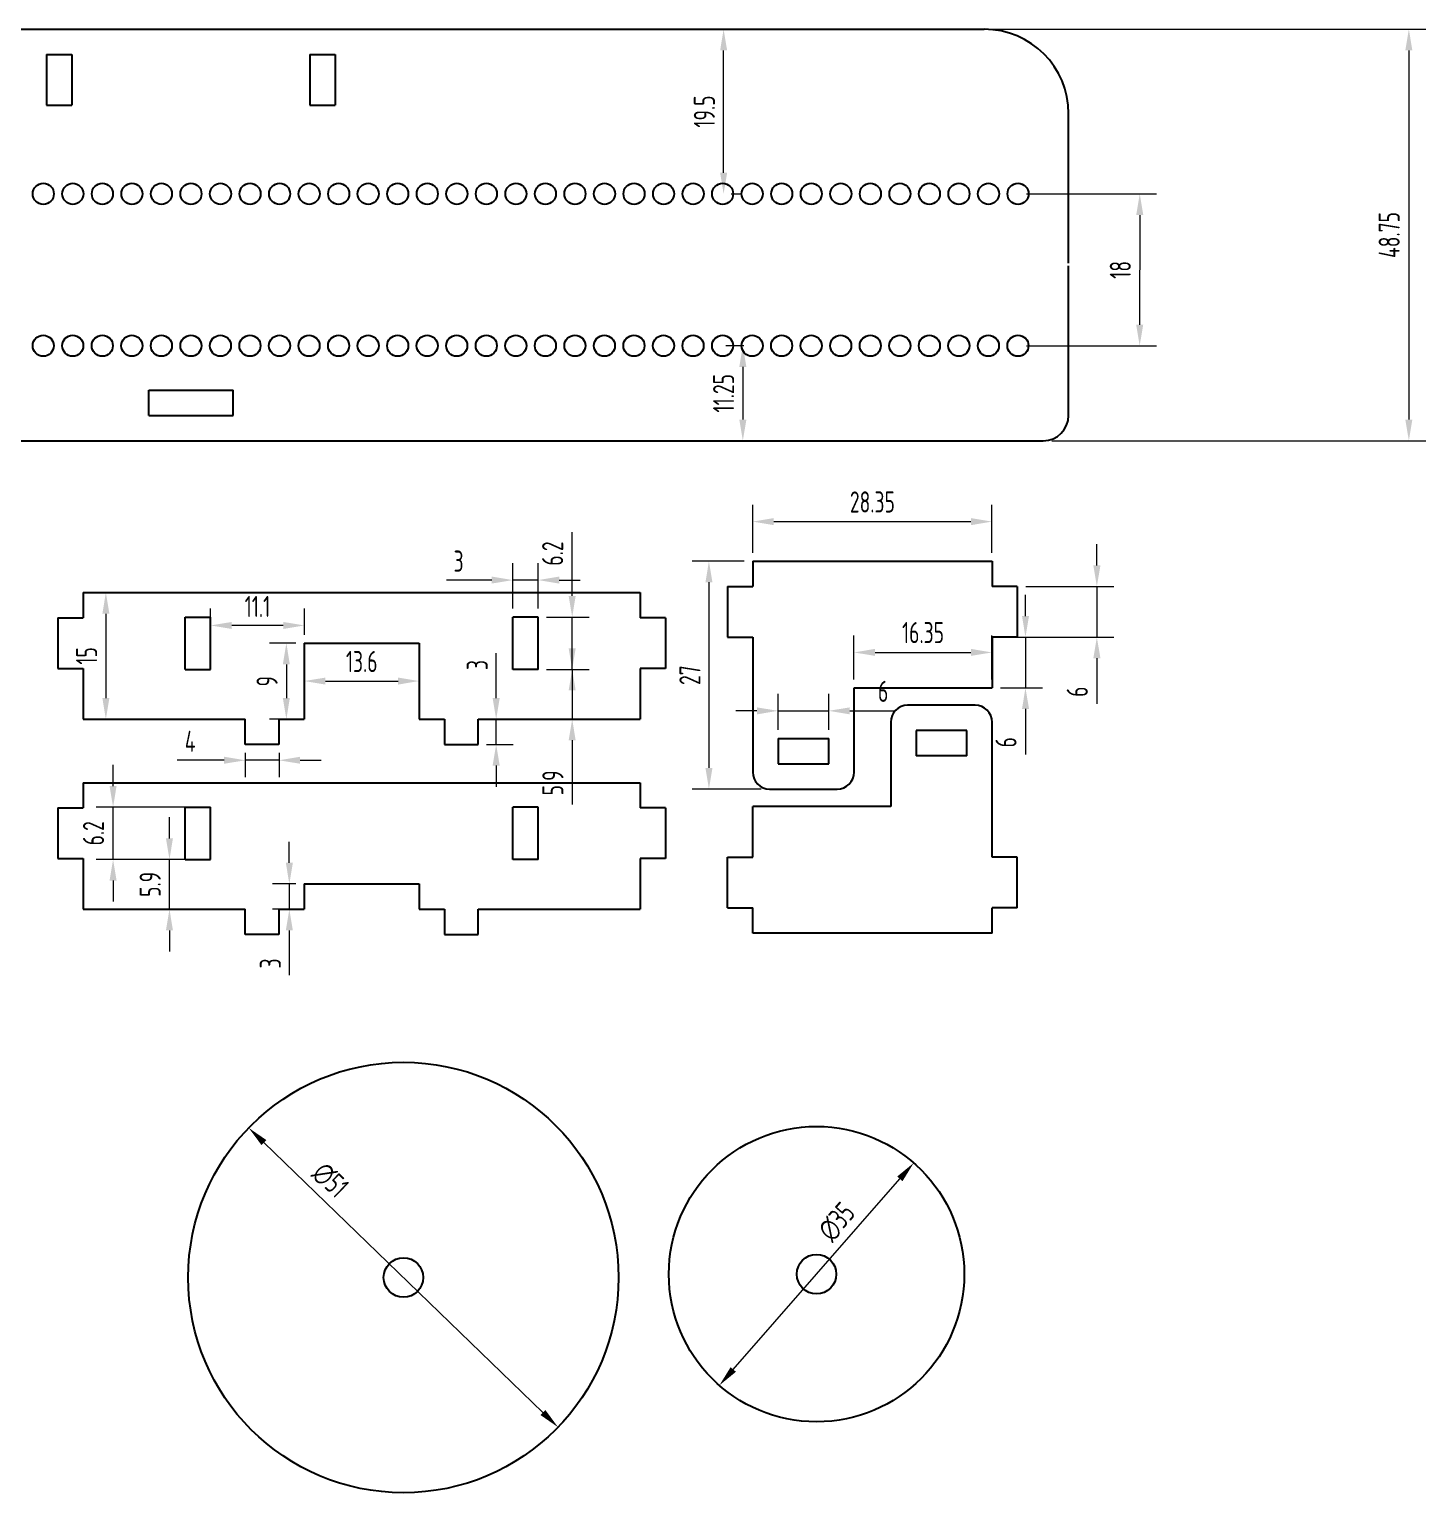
# Model space of a CAD drawing. Header units: millimetres. Extents: x 0 to 713, y 0 to 329.
# Drawn here: x 547.3 to 712.8, y 13.8 to 187.2 of the extents above; entities that cross this region are included whole.
import ezdxf

# ---------------------------------------------------------------- set-up
doc = ezdxf.new("R2010")
doc.units = ezdxf.units.MM
doc.styles.get("Standard").update_dxf_attribs({"font": 'iso.shx', "width": 0.75, "bigfont": 'chineset.shx'})
doc.dimstyles.new('CNS', dxfattribs={"dimtxt": 2.5, "dimasz": 2.5, "dimexe": 2, "dimexo": 1, "dimgap": 1, "dimtad": 1, "dimdsep": 46, "dimtxsty": 'Standard', "dimcen": 2.5, "dimclrd": 3, "dimclre": 3, "dimclrt": 1, "dimadec": 0, "dimazin": 0, "dimtfac": 1, "dimtmove": 0, "dimatfit": 0, "dimfxl": 1, "dimlwd": 18, "dimlwe": 18, "dimarcsym": 0})

# ---------------------------------------------------------------- blocks, each defined once
blk = doc.blocks.new('*D12')
at = {"color": 3, "lineweight": 18, "transparency": 16777216}
for p, q in [((579.91, 113.43), (579.91, 107.95)), ((593.51, 113.43), (593.51, 107.95)), ((582.41, 109.95), (591.01, 109.95))]:
    blk.add_line(p, q, dxfattribs=at)
at = {"color": 3, "transparency": 16777216}
for points in [[(582.41, 110.36), (582.41, 109.53), (579.91, 109.95)], [(591.01, 110.36), (591.01, 109.53), (593.51, 109.95)]]:
    blk.add_solid(points, dxfattribs=at)
at = {"layer": 'Defpoints', "color": 0, "transparency": 16777216}
for p in [(579.91, 114.43), (593.51, 114.43), (593.51, 109.95)]:
    blk.add_point(p, dxfattribs=at)
at = {"color": 1, "transparency": 16777216, "insert": (586.71, 112.26), "char_height": 2.5, "attachment_point": 5}
blk.add_mtext('13.6', dxfattribs=at)
blk = doc.blocks.new('*D13')
at = {"color": 3, "lineweight": 18, "transparency": 16777216}
for p, q in [((578.91, 114.43), (575.78, 114.43)), ((577.78, 111.93), (577.78, 107.93)), ((578.91, 105.43), (575.78, 105.43))]:
    blk.add_line(p, q, dxfattribs=at)
at = {"color": 3, "transparency": 16777216}
for points in [[(577.36, 111.93), (578.19, 111.93), (577.78, 114.43)], [(577.36, 107.93), (578.19, 107.93), (577.78, 105.43)]]:
    blk.add_solid(points, dxfattribs=at)
at = {"layer": 'Defpoints', "color": 0, "transparency": 16777216}
for p in [(579.91, 114.43), (577.78, 105.43), (579.91, 105.43)]:
    blk.add_point(p, dxfattribs=at)
at = {"color": 1, "transparency": 16777216, "insert": (575.5, 109.93), "char_height": 2.5, "attachment_point": 5, "rotation": 90}
blk.add_mtext('9', dxfattribs=at)
blk = doc.blocks.new('*D14')
at = {"color": 3, "lineweight": 18, "transparency": 16777216}
for p, q in [((572.91, 101.43), (572.91, 98.56)), ((576.91, 101.43), (576.91, 98.56)), ((570.41, 100.56), (564.86, 100.56)), ((576.91, 100.56), (572.91, 100.56)), ((579.41, 100.56), (581.91, 100.56))]:
    blk.add_line(p, q, dxfattribs=at)
at = {"color": 3, "transparency": 16777216}
for points in [[(570.41, 100.98), (570.41, 100.15), (572.91, 100.56)], [(579.41, 100.98), (579.41, 100.15), (576.91, 100.56)]]:
    blk.add_solid(points, dxfattribs=at)
at = {"layer": 'Defpoints', "color": 0, "transparency": 16777216}
for p in [(572.91, 102.43), (576.91, 102.43), (572.91, 100.56)]:
    blk.add_point(p, dxfattribs=at)
at = {"color": 1, "transparency": 16777216, "insert": (566.38, 102.81), "char_height": 2.5, "attachment_point": 5}
blk.add_mtext('4', dxfattribs=at)
blk = doc.blocks.new('*D15')
at = {"color": 3, "lineweight": 18, "transparency": 16777216}
for p, q in [((602.64, 107.93), (602.64, 113.27)), ((601.51, 105.43), (604.64, 105.43)), ((602.64, 102.43), (602.64, 105.43)), ((601.51, 102.43), (604.64, 102.43)), ((602.64, 99.93), (602.64, 97.43))]:
    blk.add_line(p, q, dxfattribs=at)
at = {"color": 3, "transparency": 16777216}
for points in [[(602.22, 107.93), (603.06, 107.93), (602.64, 105.43)], [(602.22, 99.93), (603.06, 99.93), (602.64, 102.43)]]:
    blk.add_solid(points, dxfattribs=at)
at = {"layer": 'Defpoints', "color": 0, "transparency": 16777216}
for p in [(600.51, 105.43), (602.64, 105.43), (600.51, 102.43)]:
    blk.add_point(p, dxfattribs=at)
at = {"color": 1, "transparency": 16777216, "insert": (600.39, 111.85), "char_height": 2.5, "attachment_point": 5, "rotation": 90}
blk.add_mtext('3', dxfattribs=at)
blk = doc.blocks.new('*D16')
at = {"color": 3, "lineweight": 18, "transparency": 16777216}
for p, q in [((611.65, 120.03), (611.65, 127.59)), ((608.61, 117.53), (613.65, 117.53)), ((611.65, 111.33), (611.65, 117.53)), ((608.61, 111.33), (613.65, 111.33)), ((611.65, 108.83), (611.65, 106.33))]:
    blk.add_line(p, q, dxfattribs=at)
at = {"color": 3, "transparency": 16777216}
for points in [[(611.23, 120.03), (612.06, 120.03), (611.65, 117.53)], [(611.23, 108.83), (612.06, 108.83), (611.65, 111.33)]]:
    blk.add_solid(points, dxfattribs=at)
at = {"layer": 'Defpoints', "color": 0, "transparency": 16777216}
for p in [(607.61, 117.53), (611.65, 117.53), (607.61, 111.33)]:
    blk.add_point(p, dxfattribs=at)
at = {"color": 1, "transparency": 16777216, "insert": (609.33, 125.06), "char_height": 2.5, "attachment_point": 5, "rotation": 90}
blk.add_mtext('6.2', dxfattribs=at)
blk = doc.blocks.new('*D17')
at = {"color": 3, "lineweight": 18, "transparency": 16777216}
for p, q in [((604.61, 118.53), (604.61, 123.91)), ((607.61, 118.53), (607.61, 123.91)), ((602.11, 121.91), (596.77, 121.91)), ((607.61, 121.91), (604.61, 121.91)), ((610.11, 121.91), (612.61, 121.91))]:
    blk.add_line(p, q, dxfattribs=at)
at = {"color": 3, "transparency": 16777216}
for points in [[(602.11, 122.33), (602.11, 121.5), (604.61, 121.91)], [(610.11, 122.33), (610.11, 121.5), (607.61, 121.91)]]:
    blk.add_solid(points, dxfattribs=at)
at = {"layer": 'Defpoints', "color": 0, "transparency": 16777216}
for p in [(604.61, 121.91), (604.61, 117.53), (607.61, 117.53)]:
    blk.add_point(p, dxfattribs=at)
at = {"color": 1, "transparency": 16777216, "insert": (598.19, 124.16), "char_height": 2.5, "attachment_point": 5}
blk.add_mtext('3', dxfattribs=at)
blk = doc.blocks.new('*D18')
at = {"color": 3, "lineweight": 18, "transparency": 16777216}
for p, q in [((633.04, 125.15), (633.04, 130.84)), ((661.39, 125.15), (661.39, 130.84)), ((635.54, 128.84), (658.89, 128.84))]:
    blk.add_line(p, q, dxfattribs=at)
at = {"color": 3, "transparency": 16777216}
for points in [[(635.54, 129.26), (635.54, 128.42), (633.04, 128.84)], [(658.89, 129.26), (658.89, 128.42), (661.39, 128.84)]]:
    blk.add_solid(points, dxfattribs=at)
at = {"layer": 'Defpoints', "color": 0, "transparency": 16777216}
for p in [(661.39, 128.84), (633.04, 124.15), (661.39, 124.15)]:
    blk.add_point(p, dxfattribs=at)
at = {"color": 1, "transparency": 16777216, "insert": (647.22, 131.17), "char_height": 2.5, "attachment_point": 5}
blk.add_mtext('28.35', dxfattribs=at)
blk = doc.blocks.new('*D19')
at = {"color": 3, "lineweight": 18, "transparency": 16777216}
for p, q in [((673.82, 123.65), (673.82, 126.15)), ((665.39, 121.15), (675.82, 121.15)), ((673.82, 121.15), (673.82, 115.15)), ((665.39, 115.15), (675.82, 115.15)), ((673.82, 112.65), (673.82, 107.23))]:
    blk.add_line(p, q, dxfattribs=at)
at = {"color": 3, "transparency": 16777216}
for points in [[(673.4, 123.65), (674.24, 123.65), (673.82, 121.15)], [(673.4, 112.65), (674.24, 112.65), (673.82, 115.15)]]:
    blk.add_solid(points, dxfattribs=at)
at = {"layer": 'Defpoints', "color": 0, "transparency": 16777216}
for p in [(664.39, 121.15), (664.39, 115.15), (673.82, 115.15)]:
    blk.add_point(p, dxfattribs=at)
at = {"color": 1, "transparency": 16777216, "insert": (671.5, 108.69), "char_height": 2.5, "attachment_point": 5, "rotation": 90}
blk.add_mtext('6', dxfattribs=at)
blk = doc.blocks.new('*D20')
at = {"color": 3, "lineweight": 18, "transparency": 16777216}
for p, q in [((645.04, 110.15), (645.04, 115.34)), ((661.39, 110.15), (661.39, 115.34)), ((647.54, 113.34), (658.89, 113.34))]:
    blk.add_line(p, q, dxfattribs=at)
at = {"color": 3, "transparency": 16777216}
for points in [[(647.54, 113.76), (647.54, 112.93), (645.04, 113.34)], [(658.89, 113.76), (658.89, 112.93), (661.39, 113.34)]]:
    blk.add_solid(points, dxfattribs=at)
at = {"layer": 'Defpoints', "color": 0, "transparency": 16777216}
for p in [(661.39, 113.34), (645.04, 109.15), (661.39, 109.15)]:
    blk.add_point(p, dxfattribs=at)
at = {"color": 1, "transparency": 16777216, "insert": (653.22, 115.69), "char_height": 2.5, "attachment_point": 5}
blk.add_mtext('16.35', dxfattribs=at)
blk = doc.blocks.new('*D21')
at = {"color": 3, "lineweight": 18, "transparency": 16777216}
for p, q in [((636.04, 104.15), (636.04, 108.42)), ((642.04, 104.15), (642.04, 108.42)), ((633.54, 106.42), (631.04, 106.42)), ((636.04, 106.42), (642.04, 106.42)), ((644.54, 106.42), (649.96, 106.42))]:
    blk.add_line(p, q, dxfattribs=at)
at = {"color": 3, "transparency": 16777216}
for points in [[(633.54, 106.83), (633.54, 106), (636.04, 106.42)], [(644.54, 106.83), (644.54, 106), (642.04, 106.42)]]:
    blk.add_solid(points, dxfattribs=at)
at = {"layer": 'Defpoints', "color": 0, "transparency": 16777216}
for p in [(642.04, 106.42), (636.04, 103.15), (642.04, 103.15)]:
    blk.add_point(p, dxfattribs=at)
at = {"color": 1, "transparency": 16777216, "insert": (648.5, 108.73), "char_height": 2.5, "attachment_point": 5}
blk.add_mtext('6', dxfattribs=at)
blk = doc.blocks.new('*D22')
at = {"color": 3, "lineweight": 18, "transparency": 16777216}
for p, q in [((632.04, 124.15), (625.85, 124.15)), ((627.85, 121.65), (627.85, 99.65)), ((634.04, 97.15), (625.85, 97.15))]:
    blk.add_line(p, q, dxfattribs=at)
at = {"color": 3, "transparency": 16777216}
for points in [[(627.44, 121.65), (628.27, 121.65), (627.85, 124.15)], [(627.44, 99.65), (628.27, 99.65), (627.85, 97.15)]]:
    blk.add_solid(points, dxfattribs=at)
at = {"layer": 'Defpoints', "color": 0, "transparency": 16777216}
for p in [(633.04, 124.15), (627.85, 97.15), (635.04, 97.15)]:
    blk.add_point(p, dxfattribs=at)
at = {"color": 1, "transparency": 16777216, "insert": (625.6, 110.65), "char_height": 2.5, "attachment_point": 5, "rotation": 90}
blk.add_mtext('27', dxfattribs=at)
blk = doc.blocks.new('*D23')
at = {"color": 3, "lineweight": 18, "transparency": 16777216}
for p, q in [((578.13, 88.41), (578.13, 90.91)), ((578.91, 85.91), (576.13, 85.91)), ((578.13, 85.91), (578.13, 82.91)), ((578.91, 82.91), (576.13, 82.91)), ((578.13, 80.41), (578.13, 75.08))]:
    blk.add_line(p, q, dxfattribs=at)
at = {"color": 3, "transparency": 16777216}
for points in [[(577.72, 88.41), (578.55, 88.41), (578.13, 85.91)], [(577.72, 80.41), (578.55, 80.41), (578.13, 82.91)]]:
    blk.add_solid(points, dxfattribs=at)
at = {"layer": 'Defpoints', "color": 0, "transparency": 16777216}
for p in [(579.91, 85.91), (578.13, 82.91), (579.91, 82.91)]:
    blk.add_point(p, dxfattribs=at)
at = {"color": 1, "transparency": 16777216, "insert": (575.88, 76.49), "char_height": 2.5, "attachment_point": 5, "rotation": 90}
blk.add_mtext('3', dxfattribs=at)
blk = doc.blocks.new('*D24')
at = {"color": 3, "lineweight": 18, "transparency": 16777216}
for p, q in [((557.25, 97.51), (557.25, 100.01)), ((567.81, 95.01), (555.25, 95.01)), ((557.25, 88.81), (557.25, 95.01)), ((567.81, 88.81), (555.25, 88.81)), ((557.25, 86.31), (557.25, 83.81))]:
    blk.add_line(p, q, dxfattribs=at)
at = {"color": 3, "transparency": 16777216}
for points in [[(556.83, 97.51), (557.66, 97.51), (557.25, 95.01)], [(556.83, 86.31), (557.66, 86.31), (557.25, 88.81)]]:
    blk.add_solid(points, dxfattribs=at)
at = {"layer": 'Defpoints', "color": 0, "transparency": 16777216}
for p in [(557.25, 95.01), (568.81, 95.01), (568.81, 88.81)]:
    blk.add_point(p, dxfattribs=at)
at = {"color": 1, "transparency": 16777216, "insert": (554.93, 91.91), "char_height": 2.5, "attachment_point": 5, "rotation": 90}
blk.add_mtext('6.2', dxfattribs=at)
blk = doc.blocks.new('*D27')
at = {"color": 3, "lineweight": 18, "transparency": 16777216}
blk.add_line((608.18, 23.28), (575.12, 55.26), dxfattribs=at)
at = {"color": 3, "transparency": 16777216}
for points in [[(575.41, 55.56), (574.83, 54.97), (573.32, 57)], [(608.47, 23.58), (607.89, 22.98), (609.97, 21.54)]]:
    blk.add_solid(points, dxfattribs=at)
at = {"layer": 'Defpoints', "color": 0, "transparency": 16777216}
for p in [(573.32, 57), (609.97, 21.54)]:
    blk.add_point(p, dxfattribs=at)
at = {"color": 1, "transparency": 16777216, "insert": (582.99, 50.82), "char_height": 2.5, "attachment_point": 5, "rotation": 315.9497}
blk.add_mtext('∅51', dxfattribs=at)
blk = doc.blocks.new('*D28')
at = {"color": 3, "lineweight": 18, "transparency": 16777216}
blk.add_line((630.74, 28.38), (650.48, 50.97), dxfattribs=at)
at = {"color": 3, "transparency": 16777216}
for points in [[(650.16, 51.24), (650.79, 50.69), (652.12, 52.85)], [(630.42, 28.65), (631.05, 28.1), (629.09, 26.5)]]:
    blk.add_solid(points, dxfattribs=at)
at = {"layer": 'Defpoints', "color": 0, "transparency": 16777216}
for p in [(652.12, 52.85), (629.09, 26.5)]:
    blk.add_point(p, dxfattribs=at)
at = {"color": 1, "transparency": 16777216, "insert": (642.99, 45.87), "char_height": 2.5, "attachment_point": 5, "rotation": 48.8505}
blk.add_mtext('∅35', dxfattribs=at)
blk = doc.blocks.new('*D34')
at = {"color": 3, "lineweight": 18, "transparency": 16777216}
for p, q in [((611.65, 113.83), (611.65, 116.33)), ((608.61, 111.33), (613.65, 111.33)), ((611.65, 111.33), (611.65, 105.43)), ((610.65, 105.43), (609.65, 105.43)), ((611.65, 102.93), (611.65, 95.32))]:
    blk.add_line(p, q, dxfattribs=at)
at = {"color": 3, "transparency": 16777216}
for points in [[(611.23, 113.83), (612.06, 113.83), (611.65, 111.33)], [(611.23, 102.93), (612.06, 102.93), (611.65, 105.43)]]:
    blk.add_solid(points, dxfattribs=at)
at = {"layer": 'Defpoints', "color": 0, "transparency": 16777216}
for p in [(607.61, 111.33), (611.65, 105.43), (611.65, 105.43)]:
    blk.add_point(p, dxfattribs=at)
at = {"color": 1, "transparency": 16777216, "insert": (609.36, 97.88), "char_height": 2.5, "attachment_point": 5, "rotation": 90}
blk.add_mtext('5.9', dxfattribs=at)
blk = doc.blocks.new('*D35')
at = {"color": 3, "lineweight": 18, "transparency": 16777216}
for p, q in [((665.36, 117.65), (665.36, 120.15)), ((662.39, 115.15), (667.36, 115.15)), ((665.36, 115.15), (665.36, 109.15)), ((662.39, 109.15), (667.36, 109.15)), ((665.36, 106.65), (665.36, 101.23))]:
    blk.add_line(p, q, dxfattribs=at)
at = {"color": 3, "transparency": 16777216}
for points in [[(664.95, 117.65), (665.78, 117.65), (665.36, 115.15)], [(664.95, 106.65), (665.78, 106.65), (665.36, 109.15)]]:
    blk.add_solid(points, dxfattribs=at)
at = {"layer": 'Defpoints', "color": 0, "transparency": 16777216}
for p in [(661.39, 115.15), (661.39, 109.15), (665.36, 109.15)]:
    blk.add_point(p, dxfattribs=at)
at = {"color": 1, "transparency": 16777216, "insert": (663.05, 102.69), "char_height": 2.5, "attachment_point": 5, "rotation": 90}
blk.add_mtext('6', dxfattribs=at)
blk = doc.blocks.new('*D36')
at = {"color": 3, "lineweight": 18, "transparency": 16777216}
for p, q in [((555.39, 120.43), (554.39, 120.43)), ((556.39, 117.93), (556.39, 107.93)), ((555.39, 105.43), (554.39, 105.43))]:
    blk.add_line(p, q, dxfattribs=at)
at = {"color": 3, "transparency": 16777216}
for points in [[(555.98, 117.93), (556.81, 117.93), (556.39, 120.43)], [(555.98, 107.93), (556.81, 107.93), (556.39, 105.43)]]:
    blk.add_solid(points, dxfattribs=at)
at = {"layer": 'Defpoints', "color": 0, "transparency": 16777216}
for p in [(556.39, 120.43), (556.39, 105.43), (556.39, 105.43)]:
    blk.add_point(p, dxfattribs=at)
at = {"color": 1, "transparency": 16777216, "insert": (554.11, 112.93), "char_height": 2.5, "attachment_point": 5, "rotation": 90}
blk.add_mtext('15', dxfattribs=at)
blk = doc.blocks.new('*D37')
at = {"color": 3, "lineweight": 18, "transparency": 16777216}
for p, q in [((568.81, 117.54), (568.81, 118.54)), ((579.91, 115.43), (579.91, 118.54)), ((577.41, 116.54), (571.31, 116.54))]:
    blk.add_line(p, q, dxfattribs=at)
at = {"color": 3, "transparency": 16777216}
for points in [[(571.31, 116.95), (571.31, 116.12), (568.81, 116.54)], [(577.41, 116.95), (577.41, 116.12), (579.91, 116.54)]]:
    blk.add_solid(points, dxfattribs=at)
at = {"layer": 'Defpoints', "color": 0, "transparency": 16777216}
for p in [(568.81, 116.54), (568.81, 116.54), (579.91, 114.43)]:
    blk.add_point(p, dxfattribs=at)
at = {"color": 1, "transparency": 16777216, "insert": (574.36, 118.79), "char_height": 2.5, "attachment_point": 5}
blk.add_mtext('11.1', dxfattribs=at)
blk = doc.blocks.new('*D38')
at = {"color": 3, "lineweight": 18, "transparency": 16777216}
for p, q in [((563.93, 91.31), (563.93, 93.81)), ((567.81, 88.81), (561.93, 88.81)), ((563.93, 82.91), (563.93, 88.81)), ((570.07, 82.91), (561.93, 82.91)), ((563.93, 80.41), (563.93, 77.91))]:
    blk.add_line(p, q, dxfattribs=at)
at = {"color": 3, "transparency": 16777216}
for points in [[(563.51, 91.31), (564.34, 91.31), (563.93, 88.81)], [(563.51, 80.41), (564.34, 80.41), (563.93, 82.91)]]:
    blk.add_solid(points, dxfattribs=at)
at = {"layer": 'Defpoints', "color": 0, "transparency": 16777216}
for p in [(563.93, 88.81), (568.81, 88.81), (571.07, 82.91)]:
    blk.add_point(p, dxfattribs=at)
at = {"color": 1, "transparency": 16777216, "insert": (561.64, 85.86), "char_height": 2.5, "attachment_point": 5, "rotation": 90}
blk.add_mtext('5.9', dxfattribs=at)
blk = doc.blocks.new('*D41')
at = {"color": 3, "lineweight": 18, "transparency": 16777216}
for p, q in [((661.47, 187.18), (712.79, 187.18)), ((710.79, 184.68), (710.79, 140.93)), ((668.47, 138.43), (712.79, 138.43))]:
    blk.add_line(p, q, dxfattribs=at)
at = {"color": 3, "transparency": 16777216}
for points in [[(710.37, 184.68), (711.2, 184.68), (710.79, 187.18)], [(710.37, 140.93), (711.2, 140.93), (710.79, 138.43)]]:
    blk.add_solid(points, dxfattribs=at)
at = {"layer": 'Defpoints', "color": 0, "transparency": 16777216}
for p in [(660.47, 187.18), (667.47, 138.43), (710.79, 138.43)]:
    blk.add_point(p, dxfattribs=at)
at = {"color": 1, "transparency": 16777216, "insert": (708.46, 162.8), "char_height": 2.5, "attachment_point": 5, "rotation": 90}
blk.add_mtext('48.75', dxfattribs=at)
blk = doc.blocks.new('*D42')
at = {"color": 3, "lineweight": 18, "transparency": 16777216}
for p, q in [((630.48, 187.18), (631.59, 187.18)), ((629.59, 170.18), (629.59, 184.68)), ((630.48, 167.68), (631.59, 167.68))]:
    blk.add_line(p, q, dxfattribs=at)
at = {"color": 3, "transparency": 16777216}
for points in [[(629.18, 184.68), (630.01, 184.68), (629.59, 187.18)], [(629.18, 170.18), (630.01, 170.18), (629.59, 167.68)]]:
    blk.add_solid(points, dxfattribs=at)
at = {"layer": 'Defpoints', "color": 0, "transparency": 16777216}
for p in [(629.48, 187.18), (629.59, 187.18), (629.48, 167.68)]:
    blk.add_point(p, dxfattribs=at)
at = {"color": 1, "transparency": 16777216, "insert": (627.31, 177.43), "char_height": 2.5, "attachment_point": 5, "rotation": 90}
blk.add_mtext('19.5', dxfattribs=at)
blk = doc.blocks.new('*D43')
at = {"color": 3, "lineweight": 18, "transparency": 16777216}
for p, q in [((631.97, 149.68), (629.87, 149.68)), ((631.87, 147.18), (631.87, 140.93)), ((631.97, 138.43), (629.87, 138.43))]:
    blk.add_line(p, q, dxfattribs=at)
at = {"color": 3, "transparency": 16777216}
for points in [[(631.45, 147.18), (632.29, 147.18), (631.87, 149.68)], [(631.45, 140.93), (632.29, 140.93), (631.87, 138.43)]]:
    blk.add_solid(points, dxfattribs=at)
at = {"layer": 'Defpoints', "color": 0, "transparency": 16777216}
for p in [(632.97, 149.68), (631.87, 138.43), (632.97, 138.43)]:
    blk.add_point(p, dxfattribs=at)
at = {"color": 1, "transparency": 16777216, "insert": (629.59, 144.05), "char_height": 2.5, "attachment_point": 5, "rotation": 90}
blk.add_mtext('11.25', dxfattribs=at)
blk = doc.blocks.new('*D44')
at = {"color": 3, "lineweight": 18, "transparency": 16777216}
for p, q in [((665.48, 167.68), (680.9, 167.67)), ((678.9, 165.17), (678.89, 152.17)), ((665.47, 149.68), (680.89, 149.67))]:
    blk.add_line(p, q, dxfattribs=at)
at = {"color": 3, "transparency": 16777216}
for points in [[(678.48, 165.17), (679.32, 165.17), (678.9, 167.67)], [(678.48, 152.17), (679.31, 152.17), (678.89, 149.67)]]:
    blk.add_solid(points, dxfattribs=at)
at = {"layer": 'Defpoints', "color": 0, "transparency": 16777216}
for p in [(664.48, 167.68), (664.47, 149.68), (678.89, 149.67)]:
    blk.add_point(p, dxfattribs=at)
at = {"color": 1, "transparency": 16777216, "insert": (676.6, 158.67), "char_height": 2.5, "attachment_point": 5, "rotation": 89.973}
blk.add_mtext('18', dxfattribs=at)

msp = doc.modelspace()

# ---------------------------------------------------------------- linework, layer by layer
for p, q in [((472.474, 187.179), (660.474, 187.179)), ((549.374, 184.179), (549.374, 178.179)), ((549.374, 184.179), (552.374, 184.179)), ((552.374, 184.179), (552.374, 178.179)), ((580.574, 184.179), (580.574, 178.179)), ((580.574, 184.179), (583.574, 184.179)), ((583.574, 184.179), (583.574, 178.179)), ((549.374, 178.179), (552.374, 178.179)), ((580.574, 178.179), (583.574, 178.179)), ((670.474, 159.454), (670.474, 177.179)), ((670.474, 141.429), (670.474, 159.154)), ((561.474, 144.429), (571.474, 144.429)), ((561.474, 141.429), (561.474, 144.429)), ((571.474, 141.429), (571.474, 144.429)), ((561.474, 141.429), (571.474, 141.429)), ((465.474, 138.429), (667.474, 138.429)), ((633.045, 124.154), (661.395, 124.154)), ((633.045, 124.154), (633.045, 121.154)), ((661.395, 124.154), (661.395, 121.154)), ((553.705, 120.433), (553.705, 117.433)), ((553.705, 120.433), (619.705, 120.433)), ((619.705, 120.433), (619.705, 117.433)), ((630.045, 121.154), (630.045, 115.154)), ((630.045, 121.154), (633.045, 121.154)), ((664.395, 121.154), (661.395, 121.154)), ((664.395, 121.154), (664.395, 115.154)), ((550.705, 117.433), (550.705, 111.433)), ((550.705, 117.433), (553.705, 117.433)), ((565.805, 117.533), (568.805, 117.533)), ((565.805, 111.333), (565.805, 117.533)), ((568.805, 111.333), (568.805, 117.533)), ((607.605, 117.533), (604.605, 117.533)), ((604.605, 111.333), (604.605, 117.533)), ((607.605, 111.333), (607.605, 117.533)), ((622.705, 117.433), (619.705, 117.433)), ((622.705, 117.433), (622.705, 111.433)), ((630.045, 115.154), (633.045, 115.154)), ((633.045, 115.154), (633.045, 99.154)), ((661.395, 115.154), (661.395, 109.154)), ((664.395, 115.154), (661.395, 115.154)), ((579.905, 114.433), (579.905, 105.433)), ((579.905, 114.433), (593.505, 114.433)), ((593.505, 114.433), (593.505, 105.433)), ((550.705, 111.433), (553.705, 111.433)), ((553.705, 111.433), (553.705, 105.433)), ((565.805, 111.333), (568.805, 111.333)), ((607.605, 111.333), (604.605, 111.333)), ((619.705, 111.433), (619.705, 105.433)), ((622.705, 111.433), (619.705, 111.433)), ((645.045, 109.154), (661.395, 109.154)), ((645.045, 99.154), (645.045, 109.154)), ((659.395, 107.074), (651.395, 107.074)), ((553.705, 105.433), (572.905, 105.433)), ((572.905, 102.433), (572.905, 105.433)), ((576.905, 105.433), (579.905, 105.433)), ((576.905, 105.433), (576.905, 102.433)), ((593.505, 105.433), (596.505, 105.433)), ((596.505, 105.433), (596.505, 102.433)), ((600.505, 105.433), (619.705, 105.433)), ((600.505, 102.433), (600.505, 105.433)), ((649.395, 105.074), (649.395, 95.074)), ((658.395, 104.074), (652.395, 104.074)), ((652.395, 104.074), (652.395, 101.074)), ((658.395, 101.074), (658.395, 104.074)), ((661.395, 89.074), (661.395, 105.074)), ((576.905, 102.433), (572.905, 102.433)), ((596.505, 102.433), (600.505, 102.433)), ((636.045, 103.154), (642.045, 103.154)), ((636.045, 103.154), (636.045, 100.154)), ((642.045, 100.154), (642.045, 103.154)), ((658.395, 101.074), (652.395, 101.074)), ((636.045, 100.154), (642.045, 100.154)), ((553.705, 97.908), (553.705, 94.908)), ((553.705, 97.908), (619.705, 97.908)), ((619.705, 97.908), (619.705, 94.908)), ((635.045, 97.154), (643.045, 97.154)), ((550.705, 94.908), (550.705, 88.908)), ((550.705, 94.908), (553.705, 94.908)), ((565.805, 95.008), (568.805, 95.008)), ((565.805, 88.808), (565.805, 95.008)), ((568.805, 88.808), (568.805, 95.008)), ((607.605, 95.008), (604.605, 95.008)), ((604.605, 88.808), (604.605, 95.008)), ((607.605, 88.808), (607.605, 95.008)), ((622.705, 94.908), (619.705, 94.908)), ((622.705, 94.908), (622.705, 88.908)), ((649.395, 95.074), (633.045, 95.074)), ((633.045, 89.074), (633.045, 95.074)), ((550.705, 88.908), (553.705, 88.908)), ((553.705, 88.908), (553.705, 82.908)), ((565.805, 88.808), (568.805, 88.808)), ((607.605, 88.808), (604.605, 88.808)), ((619.705, 88.908), (619.705, 82.908)), ((622.705, 88.908), (619.705, 88.908)), ((630.045, 83.074), (630.045, 89.074)), ((630.045, 89.074), (633.045, 89.074)), ((664.395, 89.074), (661.395, 89.074)), ((664.395, 83.074), (664.395, 89.074)), ((579.905, 85.908), (579.905, 82.908)), ((579.905, 85.908), (593.505, 85.908)), ((593.505, 85.908), (593.505, 82.908)), ((553.705, 82.908), (572.905, 82.908)), ((572.905, 79.908), (572.905, 82.908)), ((576.905, 82.908), (579.905, 82.908)), ((576.905, 82.908), (576.905, 79.908)), ((593.505, 82.908), (596.505, 82.908)), ((596.505, 82.908), (596.505, 79.908)), ((600.505, 82.908), (619.705, 82.908)), ((600.505, 79.908), (600.505, 82.908)), ((630.045, 83.074), (633.045, 83.074)), ((633.045, 80.074), (633.045, 83.074)), ((661.395, 80.074), (661.395, 83.074)), ((664.395, 83.074), (661.395, 83.074)), ((576.905, 79.908), (572.905, 79.908)), ((596.505, 79.908), (600.505, 79.908)), ((661.395, 80.074), (633.045, 80.074))]:
    msp.add_line(p, q)
at = {"linetype": 'Continuous', "lineweight": 25}
for centre, radius in [((548.978, 167.679), 1.25), ((552.478, 167.679), 1.25), ((555.978, 167.679), 1.25), ((559.478, 167.679), 1.25), ((562.978, 167.679), 1.25), ((566.478, 167.679), 1.25), ((569.978, 167.679), 1.25), ((573.478, 167.679), 1.25), ((576.978, 167.679), 1.25), ((580.478, 167.679), 1.25), ((583.978, 167.679), 1.25), ((587.478, 167.679), 1.25), ((590.978, 167.679), 1.25), ((594.478, 167.679), 1.25), ((597.978, 167.679), 1.25), ((601.478, 167.679), 1.25), ((604.978, 167.679), 1.25), ((608.478, 167.679), 1.25), ((611.978, 167.679), 1.25), ((615.478, 167.679), 1.25), ((618.978, 167.679), 1.25), ((622.478, 167.679), 1.25), ((625.978, 167.679), 1.25), ((629.478, 167.679), 1.25), ((632.978, 167.679), 1.25), ((636.478, 167.679), 1.25), ((639.978, 167.679), 1.25), ((643.478, 167.679), 1.25), ((646.978, 167.679), 1.25), ((650.478, 167.679), 1.25), ((653.978, 167.679), 1.25), ((657.478, 167.679), 1.25), ((660.978, 167.679), 1.25), ((664.478, 167.679), 1.25), ((640.606, 39.673), 2.34), ((591.647, 39.273), 2.34)]:
    msp.add_circle(centre, radius, dxfattribs=at)
for centre, radius in [((548.969, 149.679), 1.25), ((552.469, 149.679), 1.25), ((555.969, 149.679), 1.25), ((559.469, 149.679), 1.25), ((562.969, 149.679), 1.25), ((566.469, 149.679), 1.25), ((569.969, 149.679), 1.25), ((573.469, 149.679), 1.25), ((576.969, 149.679), 1.25), ((580.469, 149.679), 1.25), ((583.969, 149.679), 1.25), ((587.469, 149.679), 1.25), ((590.969, 149.679), 1.25), ((594.469, 149.679), 1.25), ((597.969, 149.679), 1.25), ((601.469, 149.679), 1.25), ((604.969, 149.679), 1.25), ((608.469, 149.679), 1.25), ((611.969, 149.679), 1.25), ((615.469, 149.679), 1.25), ((618.969, 149.679), 1.25), ((622.469, 149.679), 1.25), ((625.969, 149.679), 1.25), ((629.469, 149.679), 1.25), ((632.969, 149.679), 1.25), ((636.469, 149.679), 1.25), ((639.969, 149.679), 1.25), ((643.469, 149.679), 1.25), ((646.969, 149.679), 1.25), ((650.469, 149.679), 1.25), ((653.969, 149.679), 1.25), ((657.469, 149.679), 1.25), ((660.969, 149.679), 1.25), ((664.469, 149.679), 1.25), ((591.647, 39.273), 25.5), ((640.606, 39.673), 17.5)]:
    msp.add_circle(centre, radius)
for centre, radius, start, end in [((660.474, 177.179), 10, 0, 90), ((667.474, 141.429), 3, 270, 0), ((651.395, 105.074), 2, 90, 180), ((659.395, 105.074), 2, 0, 90), ((635.045, 99.154), 2, 180, 270), ((643.045, 99.154), 2, 270, 0)]:
    msp.add_arc(centre, radius, start, end)

# ---------------------------------------------------------------- dimensions: what is measured, and where the dimension line sits
for base, p1, p2, angle, picture, middle in [((629.592, 187.179), (629.478, 167.679), (629.478, 187.179), 90, '*D42', (627.309, 177.429)), ((710.788, 138.429), (660.474, 187.179), (667.474, 138.429), 90, '*D41', (708.461, 162.804)), ((631.869, 138.429), (632.969, 149.679), (632.969, 138.429), 90, '*D43', (629.585, 144.054)), ((611.646, 117.533), (607.605, 111.333), (607.605, 117.533), 90, '*D16', (609.332, 125.064)), ((673.818, 115.154), (664.395, 121.154), (664.395, 115.154), 90, '*D19', (671.504, 108.694)), ((627.853, 97.154), (633.045, 124.154), (635.045, 97.154), 90, '*D22', (625.603, 110.654)), ((556.392, 105.433), (556.392, 120.433), (556.392, 105.433), 90, '*D36', (554.109, 112.933)), ((665.363, 109.154), (661.395, 115.154), (661.395, 109.154), 90, '*D35', (663.049, 102.694)), ((611.646, 105.433), (607.605, 111.333), (611.646, 105.433), 270, '*D34', (609.362, 97.875)), ((577.777, 105.433), (579.905, 114.433), (579.905, 105.433), 90, '*D13', (575.496, 109.933)), ((602.639, 105.433), (600.505, 102.433), (600.505, 105.433), 90, '*D15', (600.389, 111.849)), ((578.135, 82.908), (579.905, 85.908), (579.905, 82.908), 90, '*D23', (575.885, 76.492))]:
    dim = msp.add_linear_dim(base=base, p1=p1, p2=p2, angle=angle, dimstyle='CNS')
    dim.commit()
    dim.dimension.update_dxf_attribs({"geometry": picture, "text_midpoint": middle})
dim = msp.add_aligned_dim(p1=(664.478, 167.679), p2=(664.469, 149.679), distance=14.424, dimstyle='CNS')
dim.commit()
dim.dimension.update_dxf_attribs({"geometry": '*D44', "text_midpoint": (676.604, 158.673)})
for base, p1, p2, picture, middle in [((661.395, 128.838), (633.045, 124.154), (661.395, 124.154), '*D18', (647.22, 131.165)), ((604.605, 121.914), (607.605, 117.533), (604.605, 117.533), '*D17', (598.189, 124.164)), ((568.805, 116.538), (579.905, 114.433), (568.805, 116.538), '*D37', (574.355, 118.788)), ((661.395, 113.345), (645.045, 109.154), (661.395, 109.154), '*D20', (653.22, 115.693)), ((593.505, 109.947), (579.905, 114.433), (593.505, 114.433), '*D12', (586.705, 112.261)), ((642.045, 106.417), (636.045, 103.154), (642.045, 103.154), '*D21', (648.505, 108.731)), ((572.905, 100.562), (576.905, 102.433), (572.905, 102.433), '*D14', (566.384, 102.812))]:
    dim = msp.add_linear_dim(base=base, p1=p1, p2=p2, dimstyle='CNS')
    dim.commit()
    dim.dimension.update_dxf_attribs({"geometry": picture, "text_midpoint": middle})
for base, p1, p2, picture, middle in [((557.246, 95.008), (568.805, 88.808), (568.805, 95.008), '*D24', (557.246, 91.908)), ((563.927, 88.808), (571.065, 82.908), (568.805, 88.808), '*D38', (563.927, 85.858))]:
    dim = msp.add_linear_dim(base=base, p1=p1, p2=p2, angle=90, dimstyle='CNS')
    dim.commit()
    dim.dimension.update_dxf_attribs({"geometry": picture, "text_midpoint": middle, "dimtype": 160})
for p1, p2, picture, middle in [((609.974, 21.543), (573.319, 57.003), '*D27', (581.407, 49.179)), ((629.09, 26.495), (652.121, 52.85), '*D28', (644.713, 44.372))]:
    dim = msp.add_diameter_dim_2p(p1=p1, p2=p2, dimstyle='CNS')
    dim.commit()
    dim.dimension.update_dxf_attribs({"geometry": picture, "text_midpoint": middle, "dimtype": 163})

doc.saveas('drawing.dxf')
